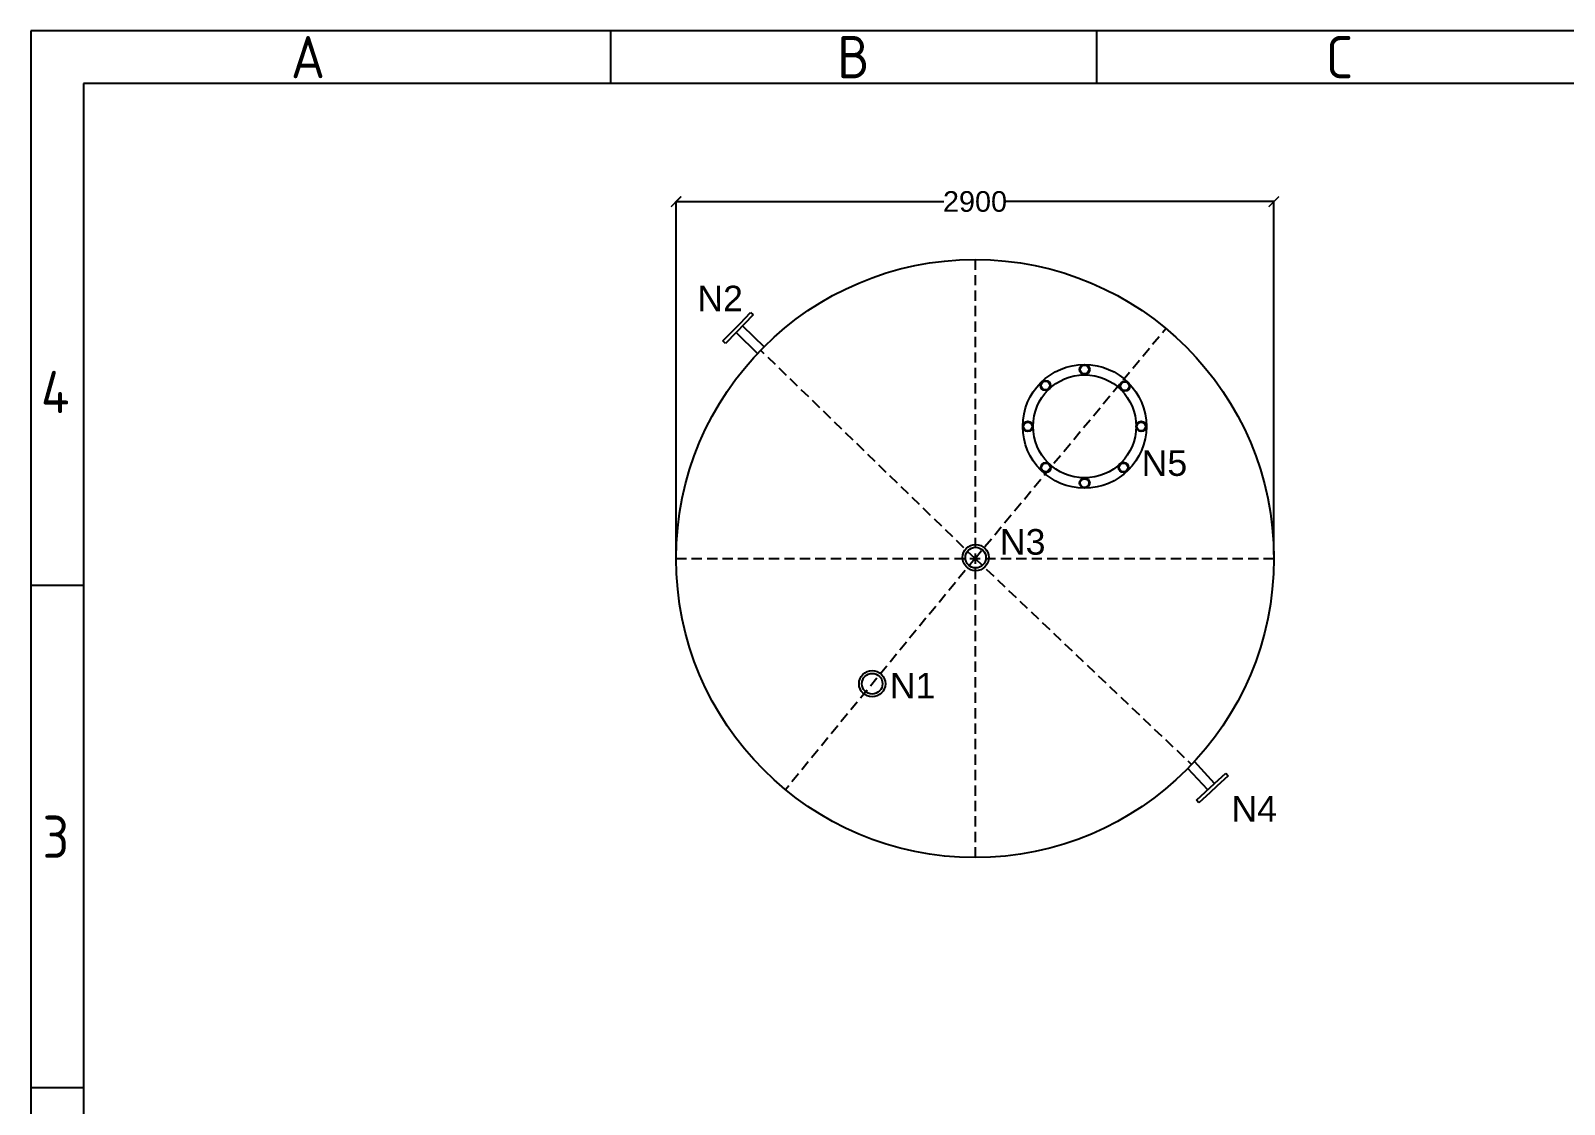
# Model space of a CAD drawing. Header units: millimetres. Extents: x 28040 to 97772, y -4599999986130 to 21571.
# Drawn here: x 64161 to 71602, y 16061 to 21267 of the extents above; entities that cross this region are included whole.
import ezdxf
from ezdxf.enums import TextEntityAlignment as Align

# ---------------------------------------------------------------- set-up
doc = ezdxf.new("R2010")
doc.units = ezdxf.units.MM
doc.header["$LTSCALE"] = 200
doc.header["$MEASUREMENT"] = 0
doc.linetypes.add('HIDDEN', pattern=[0.375, 0.25, -0.125])
doc.styles.add('ISOCP', font='isocp.shx')
doc.styles.get("Standard").update_dxf_attribs({"font": 'arial.ttf'})
doc.dimstyles.get("Standard").update_dxf_attribs({"dimtxt": 100, "dimasz": 50, "dimexe": 0.18, "dimexo": 20, "dimgap": 0.5, "dimtad": 0, "dimtih": 1, "dimtoh": 1, "dimdec": 0, "dimzin": 0, "dimdsep": 46, "dimtxsty": 'Standard', "dimcen": 0.09, "dimadec": 0, "dimazin": 0, "dimtfac": 1, "dimtdec": 0, "dimtofl": 0, "dimtmove": 0, "dimatfit": 3, "dimfxl": 1, "dimtolj": 1, "dimtzin": 0, "dimarcsym": 0})

# ---------------------------------------------------------------- blocks, each defined once
blk = doc.blocks.new('_ArchTick')
at = {"color": 0, "linetype": 'ByBlock', "const_width": 0.15}
blk.add_lwpolyline([(-0.5, -0.5), (0.5, 0.5)], dxfattribs=at)
blk = doc.blocks.new('*D101')
at = {"color": 0, "lineweight": -2, "transparency": 16777216}
for p, q in [((67292.5, 18727.5), (67292.5, 20438.6)), ((67292.5, 20438.4), (68592, 20438.4)), ((70192.5, 20438.4), (68893, 20438.4)), ((70192.5, 18727.5), (70192.5, 20438.6))]:
    blk.add_line(p, q, dxfattribs=at)
at = {"layer": 'Defpoints', "color": 0, "linetype": 'Continuous', "transparency": 16777216}
for p in [(70192.5, 20438.4), (67292.5, 18707.5), (70192.5, 18707.5)]:
    blk.add_point(p, dxfattribs=at)
at = {"color": 0, "linetype": 'Continuous', "lineweight": -2, "transparency": 16777216, "xscale": 50, "yscale": 50, "zscale": 50, "rotation": 180}
blk.add_blockref('_ArchTick', (67292.5, 20438.4), dxfattribs=at)
at = {"color": 0, "linetype": 'Continuous', "lineweight": -2, "transparency": 16777216, "xscale": 50, "yscale": 50, "zscale": 50}
blk.add_blockref('_ArchTick', (70192.5, 20438.4), dxfattribs=at)
at = {"color": 0, "linetype": 'Continuous', "transparency": 16777216, "insert": (68742.5, 20438.4), "char_height": 100, "attachment_point": 5}
blk.add_mtext('\\A1;2900', dxfattribs=at)

msp = doc.modelspace()

# ---------------------------------------------------------------- linework, layer by layer
at = {"color": 0}
for p, q in [((79045.9, 21267.3), (64160.9, 21267.3)), ((64160.9, 21267.3), (64160.9, 11014.9)), ((66973.7, 21267.3), (66973.7, 21011)), ((69331.8, 21267.3), (69331.8, 21011)), ((78789.6, 21011), (64417.2, 21011)), ((64417.2, 21011), (64417.2, 11271.3)), ((64417.2, 18576.1), (64160.9, 18576.1)), ((64417.2, 16141.1), (64160.9, 16141.1))]:
    msp.add_line(p, q, dxfattribs=at)
at = {"linetype": 'HIDDEN'}
for p, q in [((68742.5, 20157.5), (68742.5, 17257.5)), ((68742.5, 18707.5), (69668.2, 19823.5)), ((68742.5, 18707.5), (67702.5, 19717.8)), ((67292.5, 18707.5), (70192.5, 18707.5)), ((68742.5, 18707.5), (67822.6, 17586.6)), ((68742.5, 18707.5), (69793.6, 17708.7))]:
    msp.add_line(p, q, dxfattribs=at)
for p, q in [((67666.1, 19889.1), (67583.2, 19803.6)), ((67602.6, 19848), (67653.9, 19900.9)), ((67653.9, 19900.9), (67666.1, 19889.1)), ((67519.7, 19762.6), (67571, 19815.5)), ((67583.2, 19803.6), (67531.9, 19750.8)), ((67571, 19815.5), (67602.6, 19848)), ((67571.6, 19814.9), (67571.6, 19814.9)), ((67583.2, 19803.6), (67687.6, 19702.3)), ((67614.8, 19836.2), (67719.2, 19734.8)), ((67531.9, 19750.8), (67519.7, 19762.6)), ((69905, 17616.4), (69807, 17722.9)), ((69871.6, 17585.7), (69775.7, 17690.1)), ((69905, 17616.4), (69959.2, 17666.2)), ((69970.7, 17653.7), (69916.5, 17603.8)), ((69959.2, 17666.2), (69970.7, 17653.7)), ((69817.3, 17535.8), (69905, 17616.4)), ((69883.1, 17573.2), (69828.8, 17523.3)), ((69916.5, 17603.8), (69883.1, 17573.2)), ((69915.9, 17604.5), (69915.9, 17604.5)), ((69828.8, 17523.3), (69817.3, 17535.8))]:
    msp.add_line(p, q)
at = {"linetype": 'Continuous'}
msp.add_circle((68742.5, 18707.5), 1450, dxfattribs=at)
for centre, radius in [((69274.2, 19348.5), 300), ((69274.2, 19623.9), 24.6), ((69274.2, 19623.9), 24.6), ((69274.2, 19623.9), 24.6), ((69274.2, 19623.9), 21), ((69274.2, 19348.5), 250), ((69084.3, 19546.9), 24.6), ((69084.3, 19546.9), 21), ((69469.4, 19543), 24.6), ((69469.4, 19543), 21), ((68999.1, 19348.5), 24.6), ((68999.1, 19348.5), 21), ((69549.1, 19348.5), 24.6), ((69549.1, 19348.5), 21), ((69086, 19148.3), 24.6), ((69086, 19148.3), 21), ((69463.3, 19149.5), 24.6), ((69463.3, 19149.5), 21), ((69274.4, 19073.8), 24.6), ((69274.4, 19073.8), 21), ((68745.6, 18712.2), 63.8), ((68745.6, 18712.2), 50), ((68243.7, 18100.6), 63.8), ((68243.7, 18100.6), 50)]:
    msp.add_circle(centre, radius)

# ---------------------------------------------------------------- texts
at = {"color": 0, "style": 'ISOCP'}
for s, p in [('A', (65506.3, 21139.2)), ('B', (68152.7, 21139.2)), ('C', (70510.8, 21139.2)), ('4', (64280.1, 19515.3)), ('3', (64283.1, 17358.6))]:
    msp.add_text(s, height=205, dxfattribs=at).set_placement(p, align=Align.MIDDLE)
at = {"linetype": 'Continuous', "char_height": 123.91, "attachment_point": 1}
for s, width, gutter_width, insert in [('N2', 1537.269, 1270.6, (67395.2, 20030.6)), ('N5', 1537.269, 1270.6, (69550.8, 19232.3)), ('N3', 749.569, 619.6, (68863.1, 18850.3)), ('N1', 749.569, 619.6, (68329.3, 18153.1)), ('N4', 1537.269, 1270.6, (69986.4, 17555.9))]:
    msp.add_mtext_dynamic_manual_height_columns(s, width=width, gutter_width=gutter_width, heights=[0], dxfattribs=dict(at, insert=insert))

# ---------------------------------------------------------------- dimensions: what is measured, and where the dimension line sits
at = {"linetype": 'Continuous'}
dim = msp.add_linear_dim(base=(70192.5, 20438.4), p1=(67292.5, 18707.5), p2=(70192.5, 18707.5), dimstyle='Standard', override={"dimblk": 'ArchTick', "dimblk2": 'ArchTick', "dimfxl": 110}, dxfattribs=at)
dim.commit()
dim.dimension.update_dxf_attribs({"geometry": '*D101', "text_midpoint": (68742.5, 20438.4)})

doc.saveas('drawing.dxf')
